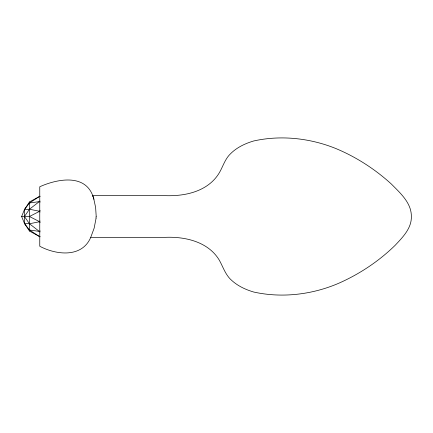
<?xml version="1.0" encoding="UTF-8"?>
<svg xmlns="http://www.w3.org/2000/svg" width="433" height="433" viewBox="0 0 433 433"><rect width="100%" height="100%" fill="white"/><g stroke="black" fill="none" stroke-linecap="round" stroke-linejoin="round"><path stroke-width="0.65" d="M96.202 216.5L95.633 207.526L93.674 198.39M96.11 218.059L94.156 228.11L90.735 237.387L164.085 237.398C184.252 236.288 207.77 241.36 219.071 259.778C223.13 266.825 225.425 275.166 231.899 280.573C238.053 286.132 245.755 289.677 253.646 292.015C282.024 298.337 312.621 294.646 339.234 283.041C359.883 273.851 379.016 261.094 395.188 245.278C402.625 237.338 411.74 228.234 411.35 216.5C411.556 202.877 400.087 192.896 391.302 183.987C375.075 169.206 356.354 157.098 336.095 148.633C310.266 138.116 280.903 134.88 253.646 140.985C245.121 143.518 236.754 147.453 230.437 153.845C224.094 159.885 222.481 168.913 217.35 175.776C205.361 192.317 183.321 196.522 164.085 195.602L92.722 195.602L93.501 197.849M40.02 236.84L29.466 231.038L24.448 223.444L21.65 216.5L24.448 209.556L29.466 201.962L40.02 196.16M90.746 237.371C81.907 258.133 56.03 254.94 39.76 246.242L39.76 186.758C56.501 179.224 84.944 173.2 92.954 196.214M40.031 220.965L39.636 221.712L29.466 223.769L24.448 223.444L24.448 209.556L29.466 202.99L39.636 196.371L40.031 196.593M40.031 201.053L29.466 209.231L24.448 216.5L29.466 223.769L40.031 231.947M40.031 236.407L39.636 236.629L29.466 230.01L24.448 223.444M21.65 216.5L29.466 216.5L39.636 211.288L40.031 212.035M29.466 202.99L39.636 201.583M24.448 209.556L29.466 209.231L39.636 211.288M29.466 230.01L39.636 231.417M29.466 216.5L39.636 221.712M92.954 196.236L93.111 196.669M93.322 197.275L93.734 198.59M93.804 198.823L93.934 199.283M29.466 201.962L29.466 231.038M96.104 216.495A17.52 9.353 -88 0 1 96.012 218.043M39.744 201.497A11.318 8.584 -47.7 0 1 40.123 202.108M40.123 210.492A11.318 8.584 -47.7 0 1 39.744 211.315M39.744 221.685A11.318 8.584 47.7 0 1 40.123 222.508M40.123 230.892A11.318 8.584 47.7 0 1 39.744 231.503"/></g></svg>
